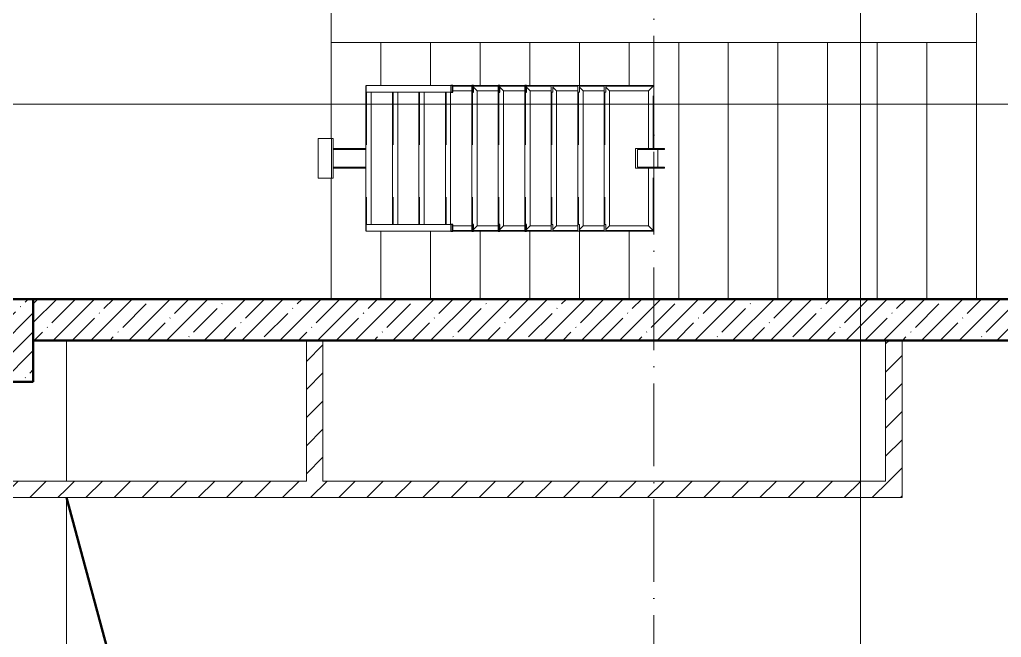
# Model space of a CAD drawing. Header units: millimetres. Extents: x -401725 to 250493, y 305116 to 802890.
# Drawn here: x 238353 to 244285, y 403529 to 407262 of the extents above; entities that cross this region are included whole.
import ezdxf

# ---------------------------------------------------------------- set-up
doc = ezdxf.new("R2010")
doc.units = ezdxf.units.MM
doc.linetypes.add('50_200_ШТРИХ_1Т_ш5_п1_п1_', pattern=[700, 500, -100, 0, -100])
doc.linetypes.add('Штрих', pattern=[635, 317.5, -317.5])
for name, color, linetype, lineweight in [('A-DETL-____-OTLN-1', 7, 'Continuous', 50), ('A-FLOR-____-OTLN', 7, 'Continuous', 9), ('A-GENM-____-HDLN', 7, 'Штрих', 9), ('A-GENM-____-MCUT', 7, 'Continuous', 25), ('A-GENM-____-OTLN', 7, 'Continuous', 9), ('A-WALL-____-MCUT-2', 7, 'Continuous', 50), ('A-WALL-____-PATT-1', 7, 'Continuous', 9), ('A-WALL-FNSH-MCUT-1', 7, 'Continuous', 9), ('S-COLS-____-MCUT', 7, 'Continuous', 50), ('S-COLS-____-OTLN', 7, 'Continuous', 9), ('S-GRID-____-OTLN-1', 7, '50_200_ШТРИХ_1Т_ш5_п1_п1_', 9), ('S-STRS-____-OTLN-1', 7, 'Continuous', 9)]:
    doc.layers.add(name, color=color, linetype=linetype, lineweight=lineweight)
doc.layers.add('G-____-____-SYMB-1', color=9, linetype='Continuous', lineweight=9, true_color=0x808080)
pattern_1 = [(45, (144685.44, 323542.24), (-84.85281, 84.85281), [])]

# ---------------------------------------------------------------- blocks, each defined once
blk = doc.blocks.new('BSC_Колонна _Прямоугольная - 500х500-V147-АР1_План отверстий 3 этажа в осях 1-64_Ю-ЯЯ')
at = {"layer": 'S-COLS-____-OTLN'}
h = blk.add_hatch(dxfattribs=at)
h.set_pattern_fill('FP_153', color=256, style=0, pattern_type=2)
h.set_pattern_definition([(135, (81781.04, -93500), (-114.04925, -114.04925), []), (135, (81781.04, -93385.95), (-114.04925, -114.04925), [201.613, -40.323, 3.353, -36.97])])
h.paths.add_polyline_path([(250, 250), (-250, 250), (-250, -250), (250, -250)], flags=0)
at = {"layer": 'S-COLS-____-MCUT'}
for p, q in [((250, 250), (-250, 250)), ((-250, 250), (-250, -250)), ((250, -250), (250, 250)), ((-250, -250), (250, -250))]:
    blk.add_line(p, q, dxfattribs=at)
blk = doc.blocks.new('ОМ_Труба_ГОСТ 8639-82 - ОМ_Труба_ГОСТ 8639-82-26350154-АР1_План отверстий 3 этажа в осях 1-64_Ю-ЯЯ')
at = {"layer": 'A-GENM-____-OTLN'}
for p, q in [((9439.1, 57971), (9439.1, 58091)), ((9439.1, 58091), (9614.1, 58091)), ((9614.1, 58085), (9451.2, 58085)), ((9451.2, 58085), (9451.2, 57977)), ((9574, 58085), (9574, 57977)), ((9614.1, 58091), (9614.1, 58085)), ((9614.1, 57971), (9439.1, 57971)), ((9451.2, 57977), (9614.1, 57977)), ((9614.1, 57977), (9614.1, 57971))]:
    blk.add_line(p, q, dxfattribs=at)
blk = doc.blocks.new('ОМ_Уголок_ГОСТ 8509-93 - ОМ_Уголок_ГОСТ 8509-93-26349651-АР1_План отверстий 3 этажа в осях 1-64_Ю-ЯЯ')
at = {"layer": 'A-GENM-____-HDLN'}
for p, q in [((4, -4), (380, -4)), ((500, -4), (876, -4))]:
    blk.add_line(p, q, dxfattribs=at)
at = {"layer": 'A-GENM-____-OTLN'}
for p, q in [((380, 0), (0, 0)), ((32, -32), (0, 0)), ((32, -32), (380, -32)), ((880, 0), (500, 0)), ((500, -32), (848, -32)), ((880, 0), (848, -32))]:
    blk.add_line(p, q, dxfattribs=at)
blk = doc.blocks.new('ОМ_Уголок_ГОСТ 8509-93 - ОМ_Уголок_ГОСТ 8509-93-V149-АР1_План отверстий 3 этажа в осях 1-64_Ю-ЯЯ')
at = {"layer": 'A-GENM-____-HDLN'}
blk.add_line((40, -4), (840, -4), dxfattribs=at)
at = {"layer": 'A-GENM-____-OTLN'}
for p, q in [((32, -32), (10, -10)), ((32, -32), (848, -32)), ((840, 0), (40, 0)), ((870, -10), (848, -32))]:
    blk.add_line(p, q, dxfattribs=at)
blk = doc.blocks.new('ОМ_Уголок_ГОСТ 8509-93 - ОМ_Уголок_ГОСТ 8509-93-19082047-АР1_План отверстий 3 этажа в осях 1-64_Ю-ЯЯ')
at = {"layer": 'A-GENM-____-HDLN'}
blk.add_line((10, -4), (296, -4), dxfattribs=at)
at = {"layer": 'A-GENM-____-OTLN'}
for p, q in [((300, 0), (10, 0)), ((32, -32), (10, -10)), ((32, -32), (268, -32)), ((300, 0), (268, -32))]:
    blk.add_line(p, q, dxfattribs=at)
blk = doc.blocks.new('ОМ_Уголок_ГОСТ 8509-93 - ОМ_Уголок_ГОСТ 8509-93-V150-АР1_План отверстий 3 этажа в осях 1-64_Ю-ЯЯ')
at = {"layer": 'A-GENM-____-HDLN'}
blk.add_line((4, -4), (290, -4), dxfattribs=at)
at = {"layer": 'A-GENM-____-OTLN'}
for p, q in [((290, 0), (0, 0)), ((32, -32), (0, 0)), ((32, -32), (268, -32)), ((290, -10), (268, -32))]:
    blk.add_line(p, q, dxfattribs=at)
blk = doc.blocks.new('ОМ_Уголок_ГОСТ 8509-93 - ОМ_Уголок_ГОСТ 8509-93-V151-АР1_План отверстий 3 этажа в осях 1-64_Ю-ЯЯ')
at = {"layer": 'A-GENM-____-HDLN'}
blk.add_line((10, -4), (160, -4), dxfattribs=at)
at = {"layer": 'A-GENM-____-OTLN'}
for p, q in [((160, 0), (10, 0)), ((32, -32), (10, -10)), ((32, -32), (160, -32))]:
    blk.add_line(p, q, dxfattribs=at)
blk = doc.blocks.new('ОМ_Уголок_ГОСТ 8509-93 - ОМ_Уголок_ГОСТ 8509-93-V152-АР1_План отверстий 3 этажа в осях 1-64_Ю-ЯЯ')
at = {"layer": 'A-GENM-____-HDLN'}
blk.add_line((140, -4), (290, -4), dxfattribs=at)
at = {"layer": 'A-GENM-____-OTLN'}
for p, q in [((290, 0), (140, 0)), ((140, -32), (268, -32)), ((290, -10), (268, -32))]:
    blk.add_line(p, q, dxfattribs=at)
blk = doc.blocks.new('ОМ_Уголок_ГОСТ 8509-93 - ОМ_Уголок_ГОСТ 8509-93-V153-АР1_План отверстий 3 этажа в осях 1-64_Ю-ЯЯ')
at = {"layer": 'A-GENM-____-HDLN'}
blk.add_line((40, -4), (840, -4), dxfattribs=at)
at = {"layer": 'A-GENM-____-OTLN'}
for p, q in [((840, 0), (40, 0)), ((40, -32), (840, -32))]:
    blk.add_line(p, q, dxfattribs=at)
blk = doc.blocks.new('ОМ_Уголок_ГОСТ 8509-93 - ОМ_Уголок_ГОСТ 8509-93-V154-АР1_План отверстий 3 этажа в осях 1-64_Ю-ЯЯ')
at = {"layer": 'A-GENM-____-HDLN'}
blk.add_line((44.3, -4), (160, -4), dxfattribs=at)
at = {"layer": 'A-GENM-____-OTLN'}
for p, q in [((160, 0), (44.3, 0)), ((44.3, -32), (160, -32))]:
    blk.add_line(p, q, dxfattribs=at)
blk = doc.blocks.new('ОМ_Уголок_ГОСТ 8509-93 - ОМ_Уголок_ГОСТ 8509-93-V155-АР1_План отверстий 3 этажа в осях 1-64_Ю-ЯЯ')
at = {"layer": 'A-GENM-____-HDLN'}
blk.add_line((140, -4), (255.7, -4), dxfattribs=at)
at = {"layer": 'A-GENM-____-OTLN'}
for p, q in [((255.7, 0), (140, 0)), ((140, -32), (255.7, -32))]:
    blk.add_line(p, q, dxfattribs=at)
blk = doc.blocks.new('ОМ_Уголок_ГОСТ 8509-93 - ОМ_Уголок_ГОСТ 8509-93-V156-АР1_План отверстий 3 этажа в осях 1-64_Ю-ЯЯ')
at = {"layer": 'A-GENM-____-HDLN'}
blk.add_line((40, -4), (840, -4), dxfattribs=at)
at = {"layer": 'A-GENM-____-OTLN'}
for p, q in [((880, 0), (0, 0)), ((1.3, -1.3), (0, 0)), ((40, -32), (840, -32)), ((880, 0), (878.7, -1.3))]:
    blk.add_line(p, q, dxfattribs=at)
blk = doc.blocks.new('ОМ_Труба_ГОСТ 8639-82 - ОМ_Труба_ГОСТ 8639-82-26527904-АР1_План отверстий 3 этажа в осях 1-64_Ю-ЯЯ')
at = {"layer": 'A-GENM-____-HDLN'}
for p, q in [((7810, 58085), (7611.5, 58085)), ((7810, 57977), (7611.5, 57977))]:
    blk.add_line(p, q, dxfattribs=at)
at = {"layer": 'A-GENM-____-OTLN'}
for p, q in [((7810, 58091), (7611.5, 58091)), ((7810, 57971), (7611.5, 57971))]:
    blk.add_line(p, q, dxfattribs=at)
blk = doc.blocks.new('ОМ_Уголок_ГОСТ 8510-86 - ОМ_Уголок_ГОСТ 8510-86-19082066-АР1_План отверстий 3 этажа в осях 1-64_Ю-ЯЯ')
at = {"layer": 'A-GENM-____-OTLN'}
for p, q in [((0, 0), (0, -90)), ((240, 0), (0, 0)), ((0, -10), (240, -10)), ((240, -90), (240, 0)), ((0, -90), (240, -90))]:
    blk.add_line(p, q, dxfattribs=at)
blk = doc.blocks.new('ОМ_Полоса_Трапеция прямоугольная_Прокат_ГОСТ 103-2006 - ОМ_Полоса_Трапеция прямоугольная_Прокат_ГОСТ 103-2006-19082130-АР1_План отверстий 3 этажа в осях 1-64_Ю-ЯЯ')
at = {"layer": 'A-GENM-____-OTLN'}
for p, q in [((9250, 58471), (9260, 58471)), ((9250, 58431), (9250, 58471)), ((9260, 58471), (9260, 58431)), ((9260, 58431), (9250, 58431))]:
    blk.add_line(p, q, dxfattribs=at)
blk = doc.blocks.new('ОМ_Полоса_Трапеция прямоугольная_Прокат_ГОСТ 103-2006 - ОМ_Полоса_Трапеция прямоугольная_Прокат_ГОСТ 103-2006-V157-АР1_План отверстий 3 этажа в осях 1-64_Ю-ЯЯ')
at = {"layer": 'A-GENM-____-MCUT'}
for p, q in [((8780, 58471), (8770, 58471)), ((8770, 58471), (8770, 58431)), ((8780, 58431), (8780, 58471)), ((8770, 58431), (8780, 58431))]:
    blk.add_line(p, q, dxfattribs=at)
blk = doc.blocks.new('ОМ_Полоса_Трапеция прямоугольная_Прокат_ГОСТ 103-2006 - ОМ_Полоса_Трапеция прямоугольная_Прокат_ГОСТ 103-2006-V158-АР1_План отверстий 3 этажа в осях 1-64_Ю-ЯЯ')
at = {"layer": 'A-GENM-____-MCUT'}
for p, q in [((8620, 58471), (8610, 58471)), ((8610, 58471), (8610, 58431)), ((8620, 58431), (8620, 58471)), ((8610, 58431), (8620, 58431))]:
    blk.add_line(p, q, dxfattribs=at)
blk = doc.blocks.new('ОМ_Полоса_Трапеция прямоугольная_Прокат_ГОСТ 103-2006 - ОМ_Полоса_Трапеция прямоугольная_Прокат_ГОСТ 103-2006-V159-АР1_План отверстий 3 этажа в осях 1-64_Ю-ЯЯ')
at = {"layer": 'A-GENM-____-MCUT'}
for p, q in [((8460, 58471), (8450, 58471)), ((8450, 58471), (8450, 58431)), ((8460, 58431), (8460, 58471)), ((8450, 58431), (8460, 58431))]:
    blk.add_line(p, q, dxfattribs=at)
blk = doc.blocks.new('ОМ_Полоса_Прокат_ГОСТ 103-2006 - ОМ_Полоса_Прокат_ГОСТ 103-2006-20723456-АР1_План отверстий 3 этажа в осях 1-64_Ю-ЯЯ')
at = {"layer": 'A-GENM-____-MCUT'}
for p, q in [((8334.3, 58471), (8322.8, 58471)), ((8322.8, 58471), (8322.8, 58431)), ((8334.3, 58431), (8334.3, 58471)), ((8322.8, 58431), (8334.3, 58431))]:
    blk.add_line(p, q, dxfattribs=at)
at = {"layer": 'A-GENM-____-OTLN'}
for p, q in [((7811.3, 58431), (7811.3, 58471)), ((7811.3, 58471), (8322.8, 58471)), ((8322.8, 58431), (7811.3, 58431))]:
    blk.add_line(p, q, dxfattribs=at)
blk = doc.blocks.new('ОМ_Полоса_Трапеция прямоугольная_Прокат_ГОСТ 103-2006 - ОМ_Полоса_Трапеция прямоугольная_Прокат_ГОСТ 103-2006-19082170-АР1_План отверстий 3 этажа в осях 1-64_Ю-ЯЯ')
at = {"layer": 'A-GENM-____-OTLN'}
for p, q in [((9250, 57631), (9260, 57631)), ((9250, 57591), (9250, 57631)), ((9260, 57631), (9260, 57591)), ((9260, 57591), (9250, 57591))]:
    blk.add_line(p, q, dxfattribs=at)
blk = doc.blocks.new('ОМ_Полоса_Трапеция прямоугольная_Прокат_ГОСТ 103-2006 - ОМ_Полоса_Трапеция прямоугольная_Прокат_ГОСТ 103-2006-V160-АР1_План отверстий 3 этажа в осях 1-64_Ю-ЯЯ')
at = {"layer": 'A-GENM-____-MCUT'}
for p, q in [((8780, 57631), (8770, 57631)), ((8770, 57631), (8770, 57591)), ((8780, 57591), (8780, 57631)), ((8770, 57591), (8780, 57591))]:
    blk.add_line(p, q, dxfattribs=at)
blk = doc.blocks.new('ОМ_Полоса_Трапеция прямоугольная_Прокат_ГОСТ 103-2006 - ОМ_Полоса_Трапеция прямоугольная_Прокат_ГОСТ 103-2006-V161-АР1_План отверстий 3 этажа в осях 1-64_Ю-ЯЯ')
at = {"layer": 'A-GENM-____-MCUT'}
for p, q in [((8620, 57631), (8610, 57631)), ((8610, 57631), (8610, 57591)), ((8620, 57591), (8620, 57631)), ((8610, 57591), (8620, 57591))]:
    blk.add_line(p, q, dxfattribs=at)
blk = doc.blocks.new('ОМ_Полоса_Трапеция прямоугольная_Прокат_ГОСТ 103-2006 - ОМ_Полоса_Трапеция прямоугольная_Прокат_ГОСТ 103-2006-V162-АР1_План отверстий 3 этажа в осях 1-64_Ю-ЯЯ')
at = {"layer": 'A-GENM-____-MCUT'}
for p, q in [((8460, 57631), (8450, 57631)), ((8450, 57631), (8450, 57591)), ((8460, 57591), (8460, 57631)), ((8450, 57591), (8460, 57591))]:
    blk.add_line(p, q, dxfattribs=at)
blk = doc.blocks.new('ОМ_Полоса_Прокат_ГОСТ 103-2006 - ОМ_Полоса_Прокат_ГОСТ 103-2006-20723498-АР1_План отверстий 3 этажа в осях 1-64_Ю-ЯЯ')
at = {"layer": 'A-GENM-____-MCUT'}
for p, q in [((8334.3, 57631), (8322.8, 57631)), ((8322.8, 57631), (8322.8, 57591)), ((8334.3, 57591), (8334.3, 57631)), ((8322.8, 57591), (8334.3, 57591))]:
    blk.add_line(p, q, dxfattribs=at)
at = {"layer": 'A-GENM-____-OTLN'}
for p, q in [((7811.3, 57591), (7811.3, 57631)), ((7811.3, 57631), (8322.8, 57631)), ((8322.8, 57591), (7811.3, 57591))]:
    blk.add_line(p, q, dxfattribs=at)

msp = doc.modelspace()

# ---------------------------------------------------------------- hatches: boundary and pattern name
at = {"layer": 'A-WALL-____-PATT-1'}
h = msp.add_hatch(dxfattribs=at)
h.set_pattern_fill('FP_12', color=256, style=0, pattern_type=2)
h.set_pattern_definition([(45, (144685.44, 323542.24), (-114.04925, 114.04925), []), (45, (144799.49, 323542.24), (-114.04925, 114.04925), [201.612, -40.322, 3.353, -36.97])])
h.paths.add_polyline_path([(245435.4376, 405323.2863), (245435.4376, 405573.2863), (238435.4376, 405573.2863), (238435.4376, 405323.2863), (243649.4118, 405323.2863)], flags=0)
h = msp.add_hatch(dxfattribs=at)
h.set_pattern_fill('FP_7', color=256, style=0, pattern_type=2)
h.set_pattern_definition(pattern_1)
h.paths.add_polyline_path([(240185.4376, 404473.2863), (240185.4376, 405323.2863), (240085.4376, 405323.2863), (240085.4376, 404473.2863), (240114.4832, 404473.2863)], flags=0)
h = msp.add_hatch(dxfattribs=at)
h.set_pattern_fill('FP_7', color=256, style=0, pattern_type=2)
h.set_pattern_definition(pattern_1)
h.paths.add_polyline_path([(243585.4376, 404473.2863), (243685.4376, 404473.2863), (243685.4376, 405323.2863), (243585.4376, 405323.2863)], flags=0)
h = msp.add_hatch(dxfattribs=at)
h.set_pattern_fill('FP_7', color=256, style=0, pattern_type=2)
h.set_pattern_definition(pattern_1)
h.paths.add_polyline_path([(237135.4376, 404373.2863), (238635.4376, 404373.2863), (238635.4376, 404473.2863), (237135.4376, 404473.2863), (237135.4376, 404384.3974)], flags=0)
h = msp.add_hatch(dxfattribs=at)
h.set_pattern_fill('FP_7', color=256, style=0, pattern_type=2)
h.set_pattern_definition(pattern_1)
h.paths.add_polyline_path([(243685.4376, 404373.2863), (243685.4376, 404473.2863), (238635.4376, 404473.2863), (238635.4376, 404373.2863), (243649.4118, 404373.2863)], flags=0)

# ---------------------------------------------------------------- linework, layer by layer
at = {"layer": 'A-DETL-____-OTLN-1'}
msp.add_line((238635.4376, 404373.2863), (245435.4376, 379223.2863), dxfattribs=at)
at = {"layer": 'A-FLOR-____-OTLN'}
for p, q in [((240235.4376, 406543.2863), (240235.4376, 408973.2863)), ((240235.4376, 405573.2863), (240235.4376, 406303.2863)), ((238635.4376, 404473.2863), (238635.4376, 405323.2863)), ((238635.4376, 403123.2863), (238635.4376, 404373.2863))]:
    msp.add_line(p, q, dxfattribs=at)
at = {"layer": 'A-WALL-____-MCUT-2'}
for p, q in [((245435.4376, 405573.2863), (238435.4376, 405573.2863)), ((238435.4376, 405323.2863), (245435.4376, 405323.2863))]:
    msp.add_line(p, q, dxfattribs=at)
at = {"layer": 'A-WALL-FNSH-MCUT-1'}
for p, q in [((240085.4376, 405323.2863), (240085.4376, 404473.2863)), ((240185.4376, 404473.2863), (240185.4376, 405323.2863)), ((243585.4376, 405323.2863), (243585.4376, 404473.2863)), ((243685.4376, 405323.2863), (243585.4376, 405323.2863)), ((243685.4376, 404373.2863), (243685.4376, 405323.2863)), ((240085.4376, 404473.2863), (238035.4376, 404473.2863)), ((243585.4376, 404473.2863), (240185.4376, 404473.2863)), ((237135.4376, 404373.2863), (243685.4376, 404373.2863))]:
    msp.add_line(p, q, dxfattribs=at)
at = {"layer": 'G-____-____-SYMB-1'}
for p, q in [((243433.6376, 410080.4287), (243433.6376, 368948.5705)), ((139958.3354, 406751.2969), (249153.4234, 406751.2969))]:
    msp.add_line(p, q, dxfattribs=at)
at = {"layer": 'S-GRID-____-OTLN-1'}
for p, q in [((242185.4376, 373058.9267), (242185.4376, 414435.0957)), ((140016.6674, 405573.2863), (248759.8442, 405573.2863))]:
    msp.add_line(p, q, dxfattribs=at)
at = {"layer": 'S-STRS-____-OTLN-1'}
for p, q in [((244135.4376, 407423.2863), (244135.4376, 407123.2863)), ((240235.4376, 407123.2863), (240535.4376, 407123.2863)), ((240535.4376, 407123.2863), (240835.4376, 407123.2863)), ((240535.4376, 407123.2863), (240535.4376, 406863.2863)), ((240535.4376, 407123.2863), (240535.4376, 406863.2863)), ((240835.4376, 407123.2863), (241135.4376, 407123.2863)), ((240835.4376, 407123.2863), (240835.4376, 406863.2863)), ((240835.4376, 407123.2863), (240835.4376, 406863.2863)), ((241135.4376, 407123.2863), (241435.4376, 407123.2863)), ((241135.4376, 407123.2863), (241135.4376, 406863.2863)), ((241135.4376, 407123.2863), (241135.4376, 406863.2863)), ((241435.4376, 407123.2863), (241735.4376, 407123.2863)), ((241435.4376, 407123.2863), (241435.4376, 406863.2863)), ((241435.4376, 407123.2863), (241435.4376, 406863.2863)), ((241735.4376, 407123.2863), (242035.4376, 407123.2863)), ((241735.4376, 407123.2863), (241735.4376, 406863.2863)), ((241735.4376, 407123.2863), (241735.4376, 406863.2863)), ((242035.4376, 407123.2863), (242335.4376, 407123.2863)), ((242035.4376, 407123.2863), (242035.4376, 406863.2863)), ((242035.4376, 407123.2863), (242035.4376, 406863.2863)), ((242335.4376, 407123.2863), (242635.4376, 407123.2863)), ((242335.4376, 407123.2863), (242335.4376, 405573.2863)), ((242335.4376, 407123.2863), (242335.4376, 405573.2863)), ((242635.4376, 407123.2863), (242935.4376, 407123.2863)), ((242635.4376, 407123.2863), (242635.4376, 405573.2863)), ((242635.4376, 407123.2863), (242635.4376, 405573.2863)), ((242935.4376, 407123.2863), (243235.4376, 407123.2863)), ((242935.4376, 407123.2863), (242935.4376, 405573.2863)), ((242935.4376, 407123.2863), (242935.4376, 405573.2863)), ((243235.4376, 407123.2863), (243535.4376, 407123.2863)), ((243235.4376, 407123.2863), (243235.4376, 405573.2863)), ((243235.4376, 407123.2863), (243235.4376, 405573.2863)), ((243535.4376, 407123.2863), (243835.4376, 407123.2863)), ((243535.4376, 407123.2863), (243535.4376, 405573.2863)), ((243535.4376, 407123.2863), (243535.4376, 405573.2863)), ((243835.4376, 407123.2863), (244135.4376, 407123.2863)), ((243835.4376, 407123.2863), (243835.4376, 405573.2863)), ((243835.4376, 407123.2863), (243835.4376, 405573.2863)), ((244135.4376, 407123.2863), (244135.4376, 405573.2863)), ((244135.4376, 407123.2863), (244135.4376, 405573.2863)), ((240535.4376, 405983.2863), (240535.4376, 405573.2863)), ((240535.4376, 405983.2863), (240535.4376, 405573.2863)), ((240835.4376, 405983.2863), (240835.4376, 405573.2863)), ((240835.4376, 405983.2863), (240835.4376, 405573.2863)), ((241135.4376, 405983.2863), (241135.4376, 405573.2863)), ((241135.4376, 405983.2863), (241135.4376, 405573.2863)), ((241435.4376, 405983.2863), (241435.4376, 405573.2863)), ((241435.4376, 405983.2863), (241435.4376, 405573.2863)), ((241735.4376, 405983.2863), (241735.4376, 405573.2863)), ((241735.4376, 405983.2863), (241735.4376, 405573.2863)), ((242035.4376, 405983.2863), (242035.4376, 405573.2863)), ((242035.4376, 405983.2863), (242035.4376, 405573.2863))]:
    msp.add_line(p, q, dxfattribs=at)

# ---------------------------------------------------------------- block references
at = {"layer": 'A-GENM-____-OTLN', "extrusion": (0, 0, -1)}
for name, p, rotation in [('ОМ_Уголок_ГОСТ 8509-93 - ОМ_Уголок_ГОСТ 8509-93-V156-АР1_План отверстий 3 этажа в осях 1-64_Ю-ЯЯ', (-240445.4376, 406863.2863), 269.9999999999989), ('ОМ_Уголок_ГОСТ 8509-93 - ОМ_Уголок_ГОСТ 8509-93-V149-АР1_План отверстий 3 этажа в осях 1-64_Ю-ЯЯ', (-241085.4376, 406863.2863), 269.9999999999989), ('ОМ_Уголок_ГОСТ 8509-93 - ОМ_Уголок_ГОСТ 8509-93-V149-АР1_План отверстий 3 этажа в осях 1-64_Ю-ЯЯ', (-241245.4376, 406863.2863), 269.9999999999989), ('ОМ_Уголок_ГОСТ 8509-93 - ОМ_Уголок_ГОСТ 8509-93-V149-АР1_План отверстий 3 этажа в осях 1-64_Ю-ЯЯ', (-241405.4376, 406863.2863), 269.9999999999989), ('ОМ_Уголок_ГОСТ 8509-93 - ОМ_Уголок_ГОСТ 8509-93-V149-АР1_План отверстий 3 этажа в осях 1-64_Ю-ЯЯ', (-241565.4376, 406863.2863), 269.9999999999989), ('ОМ_Уголок_ГОСТ 8509-93 - ОМ_Уголок_ГОСТ 8509-93-V149-АР1_План отверстий 3 этажа в осях 1-64_Ю-ЯЯ', (-241725.4376, 406863.2863), 269.9999999999989), ('ОМ_Уголок_ГОСТ 8509-93 - ОМ_Уголок_ГОСТ 8509-93-V149-АР1_План отверстий 3 этажа в осях 1-64_Ю-ЯЯ', (-241885.4376, 406863.2863), 269.9999999999989), ('ОМ_Уголок_ГОСТ 8509-93 - ОМ_Уголок_ГОСТ 8509-93-26349651-АР1_План отверстий 3 этажа в осях 1-64_Ю-ЯЯ', (-242185.4376, 405983.2863), 89.99999999999908), ('ОМ_Уголок_ГОСТ 8509-93 - ОМ_Уголок_ГОСТ 8509-93-V153-АР1_План отверстий 3 этажа в осях 1-64_Ю-ЯЯ', (-240605.4376, 406863.2863), 269.9999999999989), ('ОМ_Уголок_ГОСТ 8509-93 - ОМ_Уголок_ГОСТ 8509-93-V153-АР1_План отверстий 3 этажа в осях 1-64_Ю-ЯЯ', (-240765.4376, 406863.2863), 269.9999999999989), ('ОМ_Уголок_ГОСТ 8509-93 - ОМ_Уголок_ГОСТ 8509-93-V153-АР1_План отверстий 3 этажа в осях 1-64_Ю-ЯЯ', (-240925.4376, 406863.2863), 269.9999999999989), ('ОМ_Уголок_ГОСТ 8510-86 - ОМ_Уголок_ГОСТ 8510-86-19082066-АР1_План отверстий 3 этажа в осях 1-64_Ю-ЯЯ', (-240246.9269, 406303.2863), 89.99999999999918), ('ОМ_Уголок_ГОСТ 8509-93 - ОМ_Уголок_ГОСТ 8509-93-V154-АР1_План отверстий 3 этажа в осях 1-64_Ю-ЯЯ', (-240925.4376, 405983.2863), 180), ('ОМ_Уголок_ГОСТ 8509-93 - ОМ_Уголок_ГОСТ 8509-93-V151-АР1_План отверстий 3 этажа в осях 1-64_Ю-ЯЯ', (-241085.4376, 405983.2863), 180), ('ОМ_Уголок_ГОСТ 8509-93 - ОМ_Уголок_ГОСТ 8509-93-V151-АР1_План отверстий 3 этажа в осях 1-64_Ю-ЯЯ', (-241245.4376, 405983.2863), 180), ('ОМ_Уголок_ГОСТ 8509-93 - ОМ_Уголок_ГОСТ 8509-93-V151-АР1_План отверстий 3 этажа в осях 1-64_Ю-ЯЯ', (-241405.4376, 405983.2863), 180), ('ОМ_Уголок_ГОСТ 8509-93 - ОМ_Уголок_ГОСТ 8509-93-V151-АР1_План отверстий 3 этажа в осях 1-64_Ю-ЯЯ', (-241565.4376, 405983.2863), 180), ('ОМ_Уголок_ГОСТ 8509-93 - ОМ_Уголок_ГОСТ 8509-93-V151-АР1_План отверстий 3 этажа в осях 1-64_Ю-ЯЯ', (-241725.4376, 405983.2863), 180), ('ОМ_Уголок_ГОСТ 8509-93 - ОМ_Уголок_ГОСТ 8509-93-19082047-АР1_План отверстий 3 этажа в осях 1-64_Ю-ЯЯ', (-241885.4376, 405983.2863), 180)]:
    msp.add_blockref(name, p, dxfattribs=dict(at, rotation=rotation))
at = {"layer": 'A-GENM-____-OTLN'}
for name, p in [('ОМ_Полоса_Прокат_ГОСТ 103-2006 - ОМ_Полоса_Прокат_ГОСТ 103-2006-20723456-АР1_План отверстий 3 этажа в осях 1-64_Ю-ЯЯ', (232635.4376, 348392.2443)), ('ОМ_Полоса_Трапеция прямоугольная_Прокат_ГОСТ 103-2006 - ОМ_Полоса_Трапеция прямоугольная_Прокат_ГОСТ 103-2006-V159-АР1_План отверстий 3 этажа в осях 1-64_Ю-ЯЯ', (232635.4376, 348392.2443)), ('ОМ_Полоса_Трапеция прямоугольная_Прокат_ГОСТ 103-2006 - ОМ_Полоса_Трапеция прямоугольная_Прокат_ГОСТ 103-2006-V158-АР1_План отверстий 3 этажа в осях 1-64_Ю-ЯЯ', (232635.4376, 348392.2443)), ('ОМ_Полоса_Трапеция прямоугольная_Прокат_ГОСТ 103-2006 - ОМ_Полоса_Трапеция прямоугольная_Прокат_ГОСТ 103-2006-V157-АР1_План отверстий 3 этажа в осях 1-64_Ю-ЯЯ', (232635.4376, 348392.2443)), ('ОМ_Полоса_Трапеция прямоугольная_Прокат_ГОСТ 103-2006 - ОМ_Полоса_Трапеция прямоугольная_Прокат_ГОСТ 103-2006-19082130-АР1_План отверстий 3 этажа в осях 1-64_Ю-ЯЯ', (232315.4376, 348392.2443)), ('ОМ_Полоса_Трапеция прямоугольная_Прокат_ГОСТ 103-2006 - ОМ_Полоса_Трапеция прямоугольная_Прокат_ГОСТ 103-2006-19082130-АР1_План отверстий 3 этажа в осях 1-64_Ю-ЯЯ', (232475.4376, 348392.2443)), ('ОМ_Полоса_Трапеция прямоугольная_Прокат_ГОСТ 103-2006 - ОМ_Полоса_Трапеция прямоугольная_Прокат_ГОСТ 103-2006-19082130-АР1_План отверстий 3 этажа в осях 1-64_Ю-ЯЯ', (232635.4376, 348392.2443)), ('ОМ_Труба_ГОСТ 8639-82 - ОМ_Труба_ГОСТ 8639-82-26527904-АР1_План отверстий 3 этажа в осях 1-64_Ю-ЯЯ', (232635.4376, 348392.2443)), ('ОМ_Труба_ГОСТ 8639-82 - ОМ_Труба_ГОСТ 8639-82-26350154-АР1_План отверстий 3 этажа в осях 1-64_Ю-ЯЯ', (232635.4376, 348392.2443)), ('ОМ_Полоса_Прокат_ГОСТ 103-2006 - ОМ_Полоса_Прокат_ГОСТ 103-2006-20723498-АР1_План отверстий 3 этажа в осях 1-64_Ю-ЯЯ', (232635.4376, 348392.2443)), ('ОМ_Полоса_Трапеция прямоугольная_Прокат_ГОСТ 103-2006 - ОМ_Полоса_Трапеция прямоугольная_Прокат_ГОСТ 103-2006-V162-АР1_План отверстий 3 этажа в осях 1-64_Ю-ЯЯ', (232635.4376, 348392.2443)), ('ОМ_Полоса_Трапеция прямоугольная_Прокат_ГОСТ 103-2006 - ОМ_Полоса_Трапеция прямоугольная_Прокат_ГОСТ 103-2006-V161-АР1_План отверстий 3 этажа в осях 1-64_Ю-ЯЯ', (232635.4376, 348392.2443)), ('ОМ_Полоса_Трапеция прямоугольная_Прокат_ГОСТ 103-2006 - ОМ_Полоса_Трапеция прямоугольная_Прокат_ГОСТ 103-2006-V160-АР1_План отверстий 3 этажа в осях 1-64_Ю-ЯЯ', (232635.4376, 348392.2443)), ('ОМ_Полоса_Трапеция прямоугольная_Прокат_ГОСТ 103-2006 - ОМ_Полоса_Трапеция прямоугольная_Прокат_ГОСТ 103-2006-19082170-АР1_План отверстий 3 этажа в осях 1-64_Ю-ЯЯ', (232315.4376, 348392.2443)), ('ОМ_Полоса_Трапеция прямоугольная_Прокат_ГОСТ 103-2006 - ОМ_Полоса_Трапеция прямоугольная_Прокат_ГОСТ 103-2006-19082170-АР1_План отверстий 3 этажа в осях 1-64_Ю-ЯЯ', (232475.4376, 348392.2443)), ('ОМ_Полоса_Трапеция прямоугольная_Прокат_ГОСТ 103-2006 - ОМ_Полоса_Трапеция прямоугольная_Прокат_ГОСТ 103-2006-19082170-АР1_План отверстий 3 этажа в осях 1-64_Ю-ЯЯ', (232635.4376, 348392.2443))]:
    msp.add_blockref(name, p, dxfattribs=at)
at = {"layer": 'A-GENM-____-OTLN', "extrusion": (0, 0, -1)}
for name, p in [('ОМ_Уголок_ГОСТ 8509-93 - ОМ_Уголок_ГОСТ 8509-93-V155-АР1_План отверстий 3 этажа в осях 1-64_Ю-ЯЯ', (-241225.4376, 406863.2863)), ('ОМ_Уголок_ГОСТ 8509-93 - ОМ_Уголок_ГОСТ 8509-93-V152-АР1_План отверстий 3 этажа в осях 1-64_Ю-ЯЯ', (-241385.4376, 406863.2863)), ('ОМ_Уголок_ГОСТ 8509-93 - ОМ_Уголок_ГОСТ 8509-93-V152-АР1_План отверстий 3 этажа в осях 1-64_Ю-ЯЯ', (-241545.4376, 406863.2863)), ('ОМ_Уголок_ГОСТ 8509-93 - ОМ_Уголок_ГОСТ 8509-93-V152-АР1_План отверстий 3 этажа в осях 1-64_Ю-ЯЯ', (-241705.4376, 406863.2863)), ('ОМ_Уголок_ГОСТ 8509-93 - ОМ_Уголок_ГОСТ 8509-93-V152-АР1_План отверстий 3 этажа в осях 1-64_Ю-ЯЯ', (-241865.4376, 406863.2863)), ('ОМ_Уголок_ГОСТ 8509-93 - ОМ_Уголок_ГОСТ 8509-93-V152-АР1_План отверстий 3 этажа в осях 1-64_Ю-ЯЯ', (-242025.4376, 406863.2863)), ('ОМ_Уголок_ГОСТ 8509-93 - ОМ_Уголок_ГОСТ 8509-93-V150-АР1_План отверстий 3 этажа в осях 1-64_Ю-ЯЯ', (-242185.4376, 406863.2863))]:
    msp.add_blockref(name, p, dxfattribs=at)
at = {"layer": 'S-COLS-____-OTLN', "rotation": 269.9999999999997}
msp.add_blockref('BSC_Колонна _Прямоугольная - 500х500-V147-АР1_План отверстий 3 этажа в осях 1-64_Ю-ЯЯ', (238185.4376, 405323.2863), dxfattribs=at)

doc.saveas('drawing.dxf')
